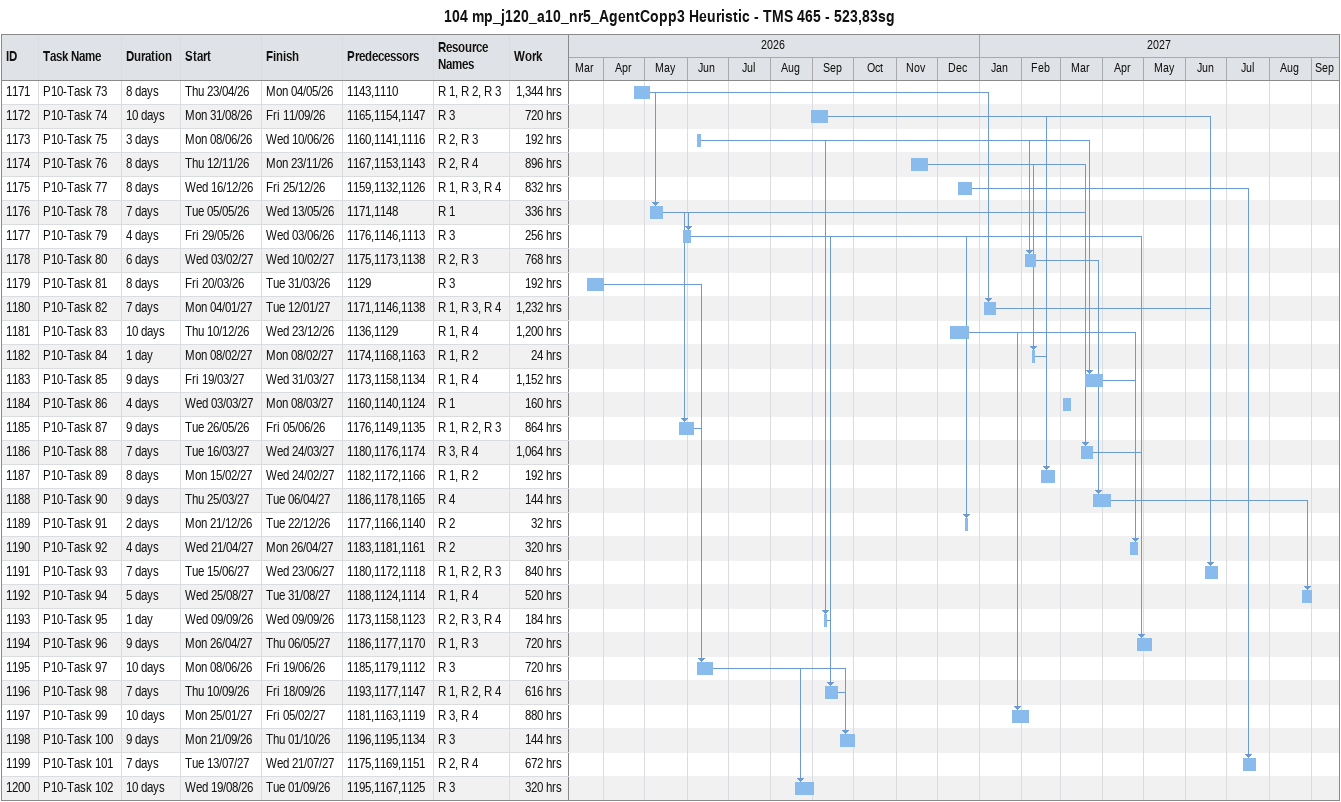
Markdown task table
104 mp_j120_a10_nr5_AgentCopp3 Heuristic - TMS 465 - 523,83sg

| ID | Task | Duration | Start | Finish | Predecessors | Resources | Work (h) |
|---|---|---|---|---|---|---|---|
| 1171 | P10-Task 73 | 8d | 2026-04-23 | 2026-05-04 | 1143, 1110 | R 1, R 2, R 3 | 1344 |
| 1172 | P10-Task 74 | 10d | 2026-08-31 | 2026-09-11 | 1165, 1154, 1147 | R 3 | 720 |
| 1173 | P10-Task 75 | 3d | 2026-06-08 | 2026-06-10 | 1160, 1141, 1116 | R 2, R 3 | 192 |
| 1174 | P10-Task 76 | 8d | 2026-11-12 | 2026-11-23 | 1167, 1153, 1143 | R 2, R 4 | 896 |
| 1175 | P10-Task 77 | 8d | 2026-12-16 | 2026-12-25 | 1159, 1132, 1126 | R 1, R 3, R 4 | 832 |
| 1176 | P10-Task 78 | 7d | 2026-05-05 | 2026-05-13 | 1171, 1148 | R 1 | 336 |
| 1177 | P10-Task 79 | 4d | 2026-05-29 | 2026-06-03 | 1176, 1146, 1113 | R 3 | 256 |
| 1178 | P10-Task 80 | 6d | 2027-02-03 | 2027-02-10 | 1175, 1173, 1138 | R 2, R 3 | 768 |
| 1179 | P10-Task 81 | 8d | 2026-03-20 | 2026-03-31 | 1129 | R 3 | 192 |
| 1180 | P10-Task 82 | 7d | 2027-01-04 | 2027-01-12 | 1171, 1146, 1138 | R 1, R 3, R 4 | 1232 |
| 1181 | P10-Task 83 | 10d | 2026-12-10 | 2026-12-23 | 1136, 1129 | R 1, R 4 | 1200 |
| 1182 | P10-Task 84 | 1d | 2027-02-08 | 2027-02-08 | 1174, 1168, 1163 | R 1, R 2 | 24 |
| 1183 | P10-Task 85 | 9d | 2027-03-19 | 2027-03-31 | 1173, 1158, 1134 | R 1, R 4 | 1152 |
| 1184 | P10-Task 86 | 4d | 2027-03-03 | 2027-03-08 | 1160, 1140, 1124 | R 1 | 160 |
| 1185 | P10-Task 87 | 9d | 2026-05-26 | 2026-06-05 | 1176, 1149, 1135 | R 1, R 2, R 3 | 864 |
| 1186 | P10-Task 88 | 7d | 2027-03-16 | 2027-03-24 | 1180, 1176, 1174 | R 3, R 4 | 1064 |
| 1187 | P10-Task 89 | 8d | 2027-02-15 | 2027-02-24 | 1182, 1172, 1166 | R 1, R 2 | 192 |
| 1188 | P10-Task 90 | 9d | 2027-03-25 | 2027-04-06 | 1186, 1178, 1165 | R 4 | 144 |
| 1189 | P10-Task 91 | 2d | 2026-12-21 | 2026-12-22 | 1177, 1166, 1140 | R 2 | 32 |
| 1190 | P10-Task 92 | 4d | 2027-04-21 | 2027-04-26 | 1183, 1181, 1161 | R 2 | 320 |
| 1191 | P10-Task 93 | 7d | 2027-06-15 | 2027-06-23 | 1180, 1172, 1118 | R 1, R 2, R 3 | 840 |
| 1192 | P10-Task 94 | 5d | 2027-08-25 | 2027-08-31 | 1188, 1124, 1114 | R 1, R 4 | 520 |
| 1193 | P10-Task 95 | 1d | 2026-09-09 | 2026-09-09 | 1173, 1158, 1123 | R 2, R 3, R 4 | 184 |
| 1194 | P10-Task 96 | 9d | 2027-04-26 | 2027-05-06 | 1186, 1177, 1170 | R 1, R 3 | 720 |
| 1195 | P10-Task 97 | 10d | 2026-06-08 | 2026-06-19 | 1185, 1179, 1112 | R 3 | 720 |
| 1196 | P10-Task 98 | 7d | 2026-09-10 | 2026-09-18 | 1193, 1177, 1147 | R 1, R 2, R 4 | 616 |
| 1197 | P10-Task 99 | 10d | 2027-01-25 | 2027-02-05 | 1181, 1163, 1119 | R 3, R 4 | 880 |
| 1198 | P10-Task 100 | 9d | 2026-09-21 | 2026-10-01 | 1196, 1195, 1134 | R 3 | 144 |
| 1199 | P10-Task 101 | 7d | 2027-07-13 | 2027-07-21 | 1175, 1169, 1151 | R 2, R 4 | 672 |
| 1200 | P10-Task 102 | 10d | 2026-08-19 | 2026-09-01 | 1195, 1167, 1125 | R 3 | 320 |
